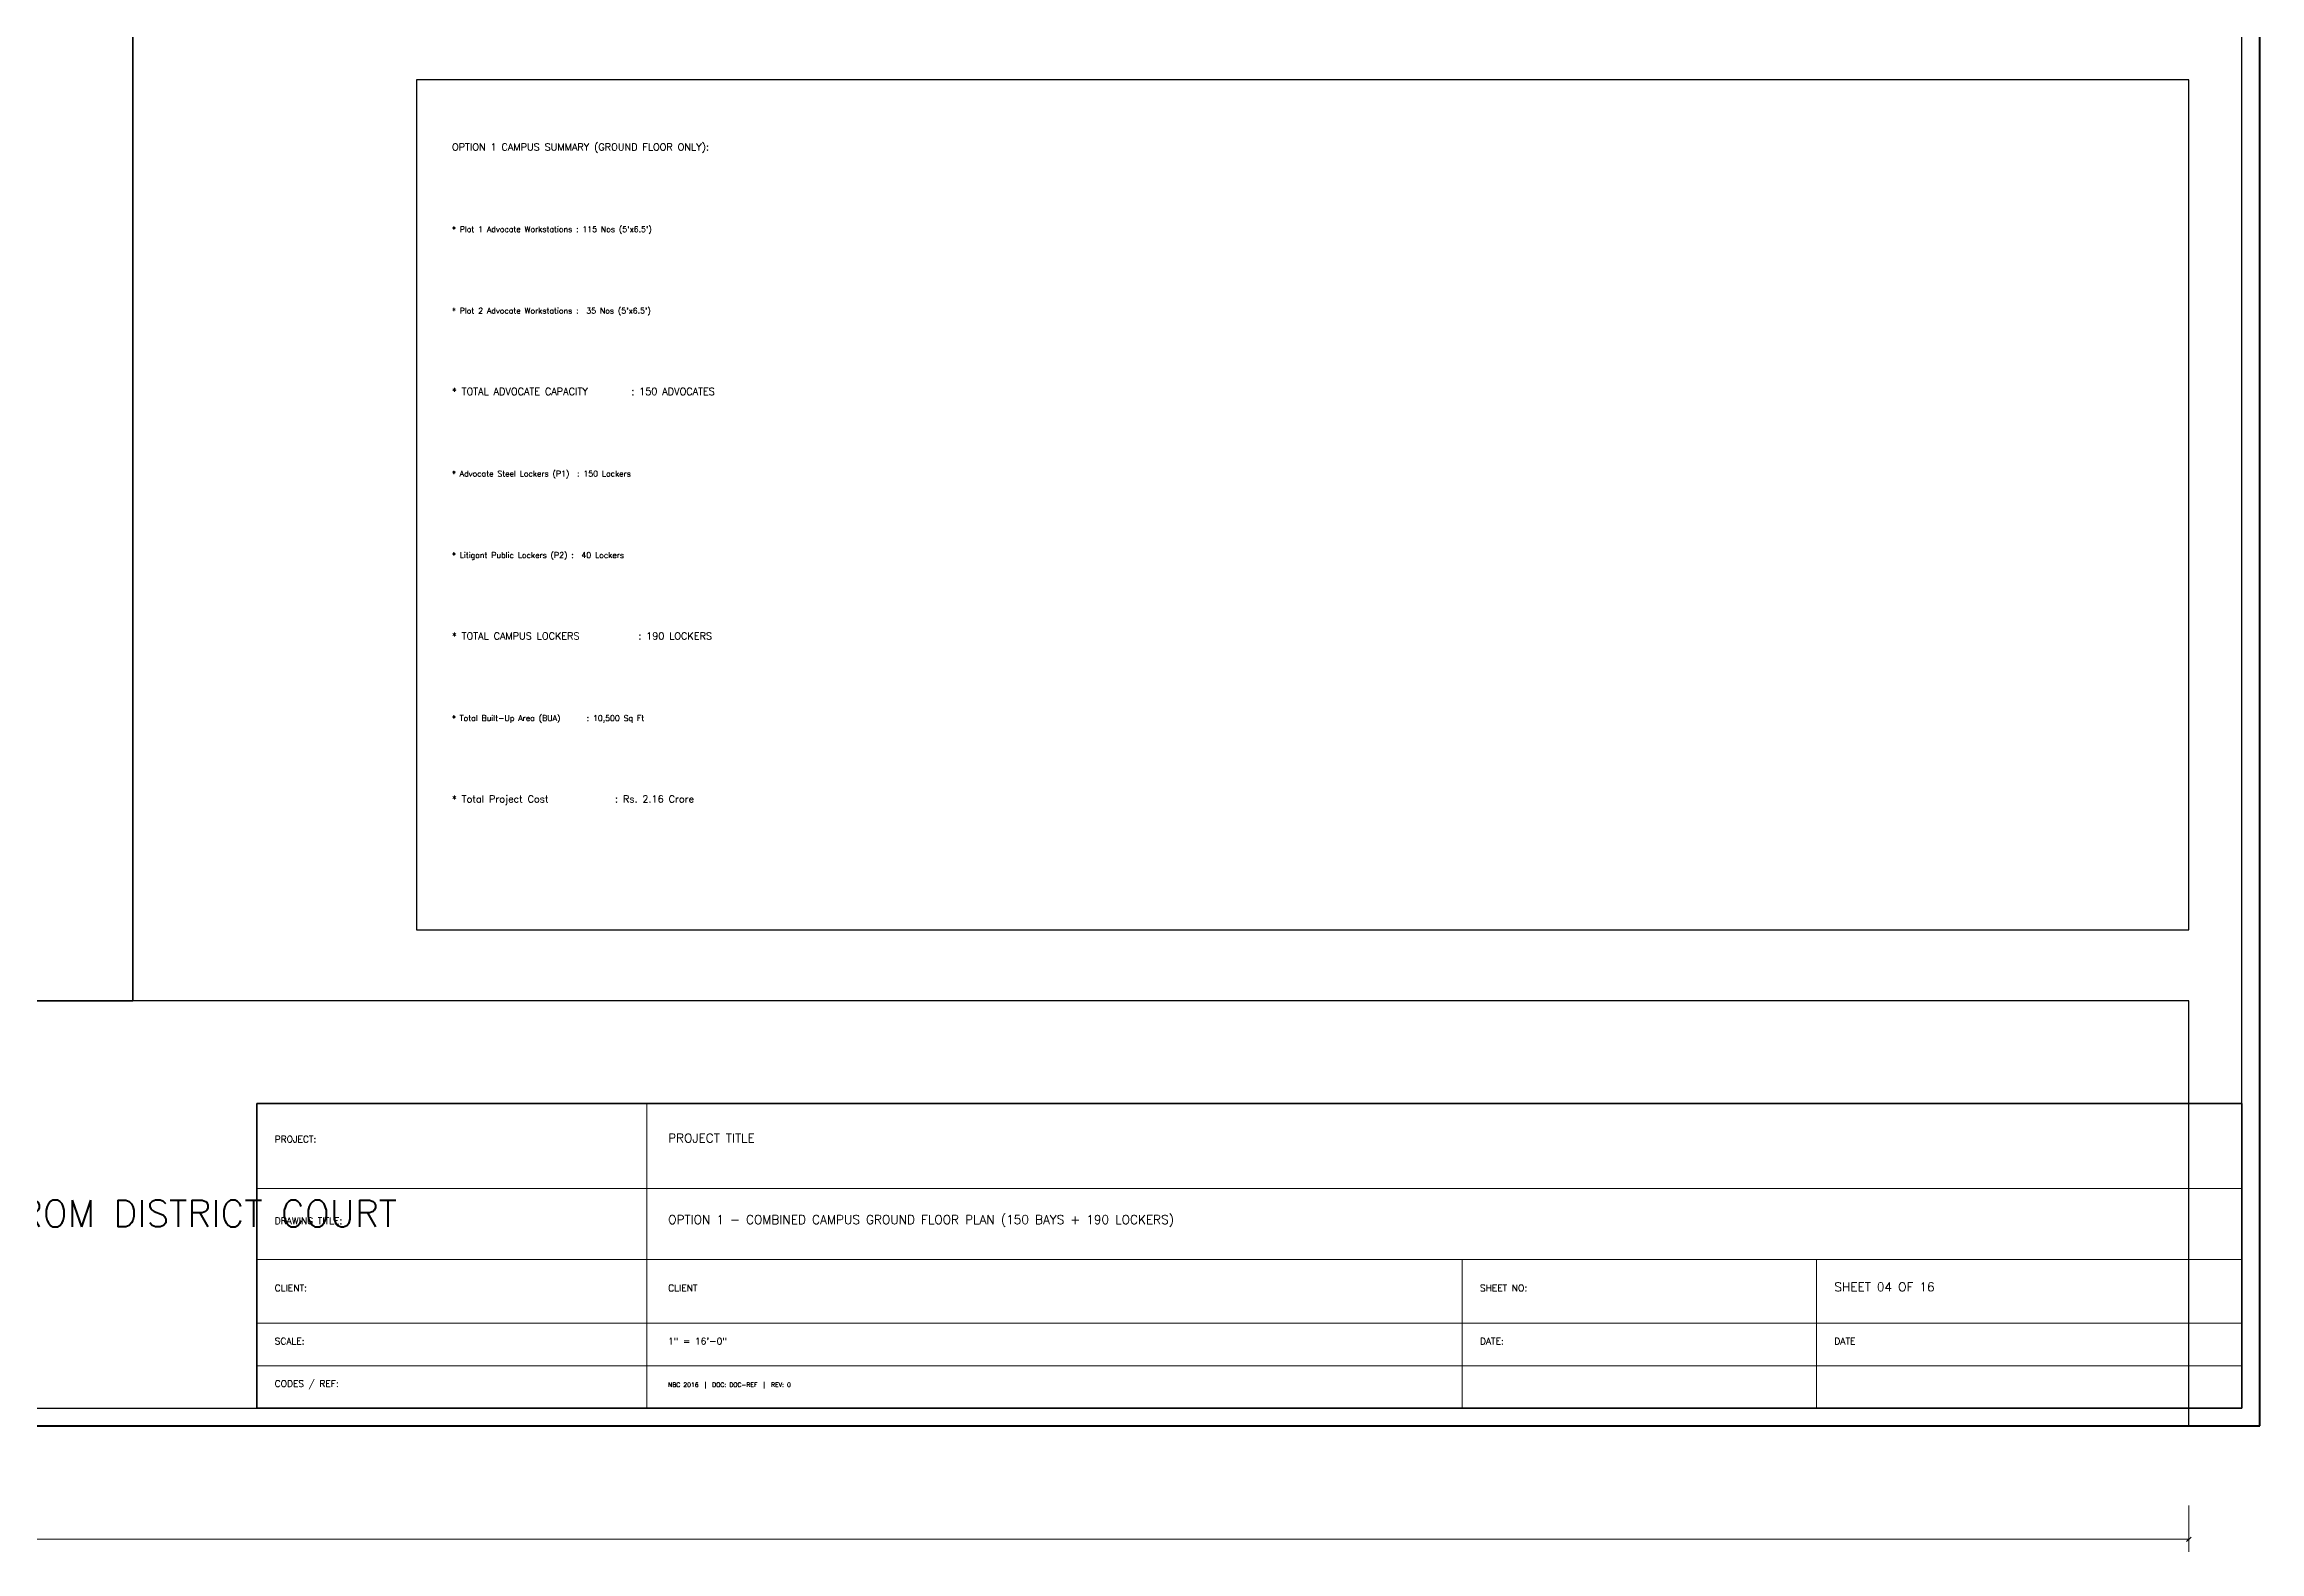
# Model space of a CAD drawing. Header units: inches. Extents: x 0 to 1800, y -46 to 1191.
# Drawn here: x 1050 to 1800, y -43 to 468 of the extents above; entities that cross this region are included whole.
import ezdxf
from ezdxf.enums import TextEntityAlignment as Align

# ---------------------------------------------------------------- set-up
doc = ezdxf.new("R2010")
doc.units = ezdxf.units.IN
doc.header["$MEASUREMENT"] = 0
for name, color, linetype in [('A-DIM', 4, 'Continuous'), ('A-SITE', 2, 'Continuous'), ('A-TEXT', 7, 'Continuous'), ('A-TEXT-TTL', 7, 'Continuous'), ('A-TTLB', 7, 'Continuous')]:
    doc.layers.add(name, color=color, linetype=linetype)
doc.styles.add('SIMPLEX', font='simplex.shx')

msp = doc.modelspace()

# ---------------------------------------------------------------- linework, layer by layer
at = {"layer": 'A-DIM', "lineweight": 13}
msp.add_line((1776, -27), (1776, -42.6), dxfattribs=at)
at = {"layer": 'A-DIM', "lineweight": 18}
msp.add_line((120, -38.4), (1776, -38.4), dxfattribs=at)
at = {"layer": 'A-DIM', "lineweight": 30}
msp.add_line((1775.25, -39.15), (1776.75, -37.65), dxfattribs=at)
at = {"layer": 'A-SITE', "lineweight": 35}
for p, q in [((1080, 144), (1080, 1008)), ((120, 144), (1080, 144))]:
    msp.add_line(p, q, dxfattribs=at)
at = {"layer": 'A-SITE', "lineweight": 30}
for p, q in [((1776, 144), (120, 144)), ((1776, 0), (1776, 144)), ((120, 0), (1776, 0))]:
    msp.add_line(p, q, dxfattribs=at)
at = {"layer": 'A-TTLB', "lineweight": 50}
for p, q in [((1800, 0), (1800, 1190.66)), ((0, 0), (1800, 0))]:
    msp.add_line(p, q, dxfattribs=at)
at = {"layer": 'A-TTLB', "lineweight": 25}
for p, q in [((1794, 6), (1794, 1184.66)), ((1776, 456), (1176, 456)), ((1176, 456), (1176, 168)), ((1776, 168), (1776, 456)), ((1176, 168), (1776, 168)), ((6, 6), (1794, 6))]:
    msp.add_line(p, q, dxfattribs=at)
at = {"layer": 'A-TTLB', "lineweight": 35}
for p, q in [((1794, 109.2), (1122, 109.2)), ((1122, 109.2), (1122, 6)), ((1794, 6), (1794, 109.2)), ((1122, 6), (1794, 6))]:
    msp.add_line(p, q, dxfattribs=at)
at = {"layer": 'A-TTLB', "lineweight": 20}
for p, q in [((1254, 6), (1254, 109.2)), ((1122, 80.4), (1794, 80.4)), ((1122, 56.4), (1794, 56.4)), ((1530, 6), (1530, 56.4)), ((1650, 6), (1650, 56.4)), ((1122, 34.8), (1794, 34.8)), ((1122, 20.4), (1794, 20.4))]:
    msp.add_line(p, q, dxfattribs=at)

# ---------------------------------------------------------------- texts
at = {"layer": 'A-TEXT', "style": 'SIMPLEX'}
for s, height, p in [("* Plot 1 Advocate Workstations : 115 Nos (5'x6.5')", 1.92, (1188, 404.4)), ("* Plot 2 Advocate Workstations :  35 Nos (5'x6.5')", 1.92, (1188, 376.8)), ('* Advocate Steel Lockers (P1)  : 150 Lockers', 1.92, (1188, 321.6)), ('* Litigant Public Lockers (P2) :  40 Lockers', 1.92, (1188, 294)), ('* Total Built-Up Area (BUA)    : 10,500 Sq Ft', 1.92, (1188, 238.8)), ('CLIENT', 2.25, (1261.2, 45.6)), ('1" = 16\'-0"', 2.25, (1261.2, 27.6)), ('DATE', 2.25, (1656, 27.6)), ('NBC 2016  |  DOC: DOC-REF  |  REV: 0', 1.5, (1261.2, 13.2))]:
    msp.add_text(s, height=height, dxfattribs=at).set_placement(p)
at = {"layer": 'A-TEXT-TTL', "style": 'SIMPLEX'}
for s, height, p in [('OPTION 1 CAMPUS SUMMARY (GROUND FLOOR ONLY):', 2.4, (1188, 432)), ('* TOTAL ADVOCATE CAPACITY      : 150 ADVOCATES', 2.4, (1188, 349.2)), ('* TOTAL CAMPUS LOCKERS         : 190 LOCKERS', 2.4, (1188, 266.4)), ('* Total Project Cost           : Rs. 2.16 Crore', 2.4, (1188, 211.2)), ('PROJECT:', 2.25, (1128, 96)), ('PROJECT TITLE', 3, (1261.2, 96)), ('DRAWING TITLE:', 2.25, (1128, 68.4)), ('OPTION 1 - COMBINED CAMPUS GROUND FLOOR PLAN (150 BAYS + 190 LOCKERS)', 3, (1261.2, 68.4)), ('CLIENT:', 2.25, (1128, 45.6)), ('SHEET NO:', 2.25, (1536, 45.6)), ('SHEET 04 OF 16', 3, (1656, 45.6)), ('SCALE:', 2.25, (1128, 27.6)), ('DATE:', 2.25, (1536, 27.6)), ('CODES / REF:', 2.25, (1128, 13.2))]:
    msp.add_text(s, height=height, dxfattribs=at).set_placement(p)
msp.add_text('20 ft LANDSCAPED PLAZA - PEDESTRIAN ACCESS FROM DISTRICT COURT', height=9, dxfattribs=at).set_placement((948, 72), align=Align.MIDDLE_CENTER)

doc.saveas('drawing.dxf')
